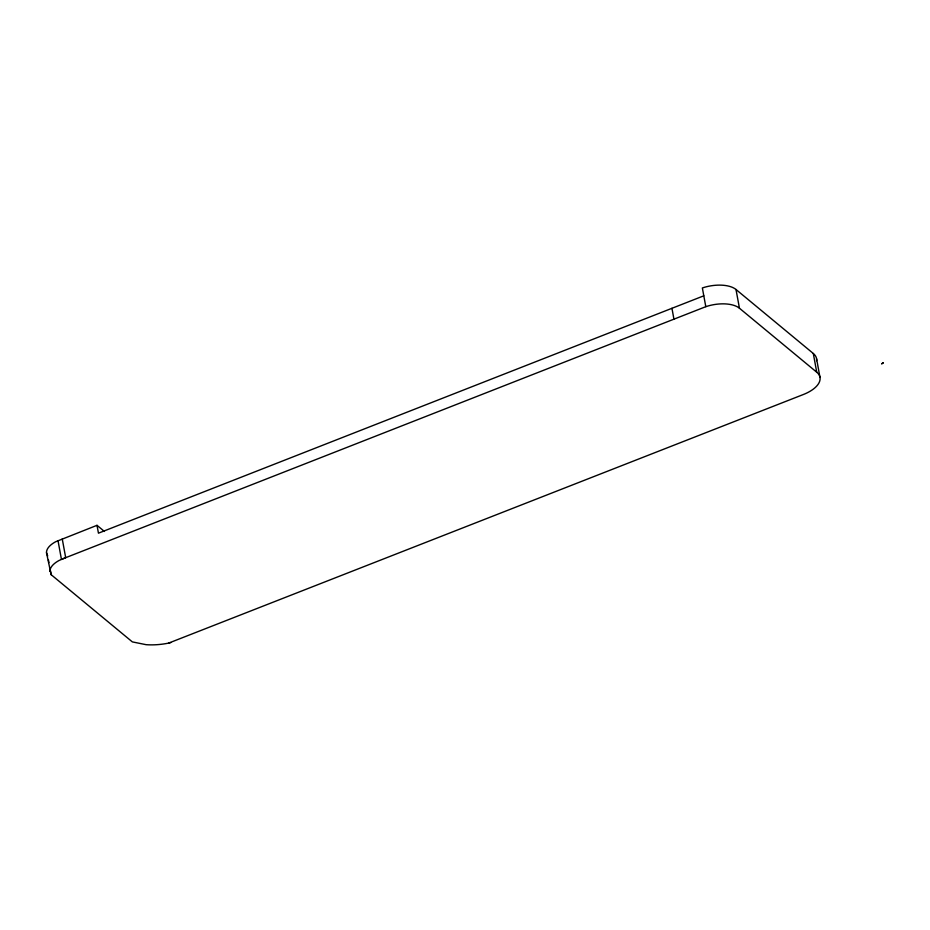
<?xml version="1.0" encoding="UTF-8"?>
<svg xmlns="http://www.w3.org/2000/svg" width="930" height="930" viewBox="0 0 930 930"><rect width="100%" height="100%" fill="white"/><g stroke="black" fill="none" stroke-linecap="round" stroke-linejoin="round"><path stroke-width="1.4" d="M104.427 531.46L97.011 525.322L55.73 541.702A24.726 11.916 -10.4 0 0 46.5 552.746L51.138 574.682L132.351 641.898L146.091 644.676A43.361 20.89 -10.4 0 0 168.016 643.223L170.841 642.572M703.801 295.81L98.452 533.181L97.011 525.322M168.818 643.037L803.346 394.518A31.132 14.996 -10.4 0 0 816.738 372.209L739.443 308.225A27.028 13.02 -10.4 0 0 705.8 306.679L61.438 559.349L58.009 540.621M705.8 306.679L702.359 287.951A27.028 13.02 -10.4 0 1 736.002 289.497L813.297 353.481A31.132 14.996 -10.4 0 1 816.621 360.7M671.948 308.295L673.936 319.176M47.697 555.954L46.5 552.746M816.563 358.724L820.004 377.452M813.297 353.481L816.738 372.209M736.002 289.497L739.443 308.225M62.252 538.958L65.693 557.686L59.171 560.43A24.726 11.916 -10.4 0 0 49.941 571.473M48.43 559.965L48.93 562.638M50.15 569.334L51.138 574.682M883.233 362.851L881.733 363.77L883.233 362.851"/></g></svg>
